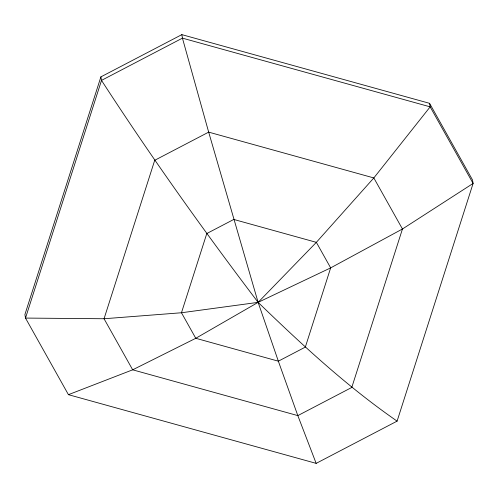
<?xml version="1.0" encoding="UTF-8"?>
<svg xmlns="http://www.w3.org/2000/svg" width="498" height="498" viewBox="0 0 498 498"><rect width="100%" height="100%" fill="white"/><g stroke="black" fill="none" stroke-linecap="round" stroke-linejoin="round"><path stroke-width="0.75" d="M100.901 76.873L24.9 314.555L25.504 318.073L68.431 394.671L316.162 463.37L397.099 421.127L473.1 183.445L472.496 179.927L429.569 103.329L181.838 34.63L100.901 76.873L101.505 80.39C150.776 156.409 203.346 230.219 258.12 302.361C301.944 344.772 346.863 386.33 397.099 421.127M68.431 394.671L132.673 369.815L195.776 338.285L258.12 302.361L330.66 267.88L402.452 228.999L473.1 183.445L430.166 106.852L429.569 103.329M316.162 463.37L297.829 415.612L278.351 361.187L258.12 302.361L208.674 132.132L182.436 38.147L181.838 34.63M101.505 80.39L25.504 318.073L104.051 318.751L181.465 312.756L258.12 302.361L316.355 242.345L373.83 177.935L430.166 106.852L182.436 38.147L101.505 80.39M154.722 160.294L104.051 318.751L132.673 369.815L297.829 415.612L351.781 387.45L402.452 228.999L373.83 177.935L208.674 132.132L154.722 160.294M206.794 233.531L181.465 312.756L195.776 338.285L278.351 361.187L305.33 347.106L330.66 267.88L316.355 242.345L233.774 219.444L206.794 233.531"/></g></svg>
